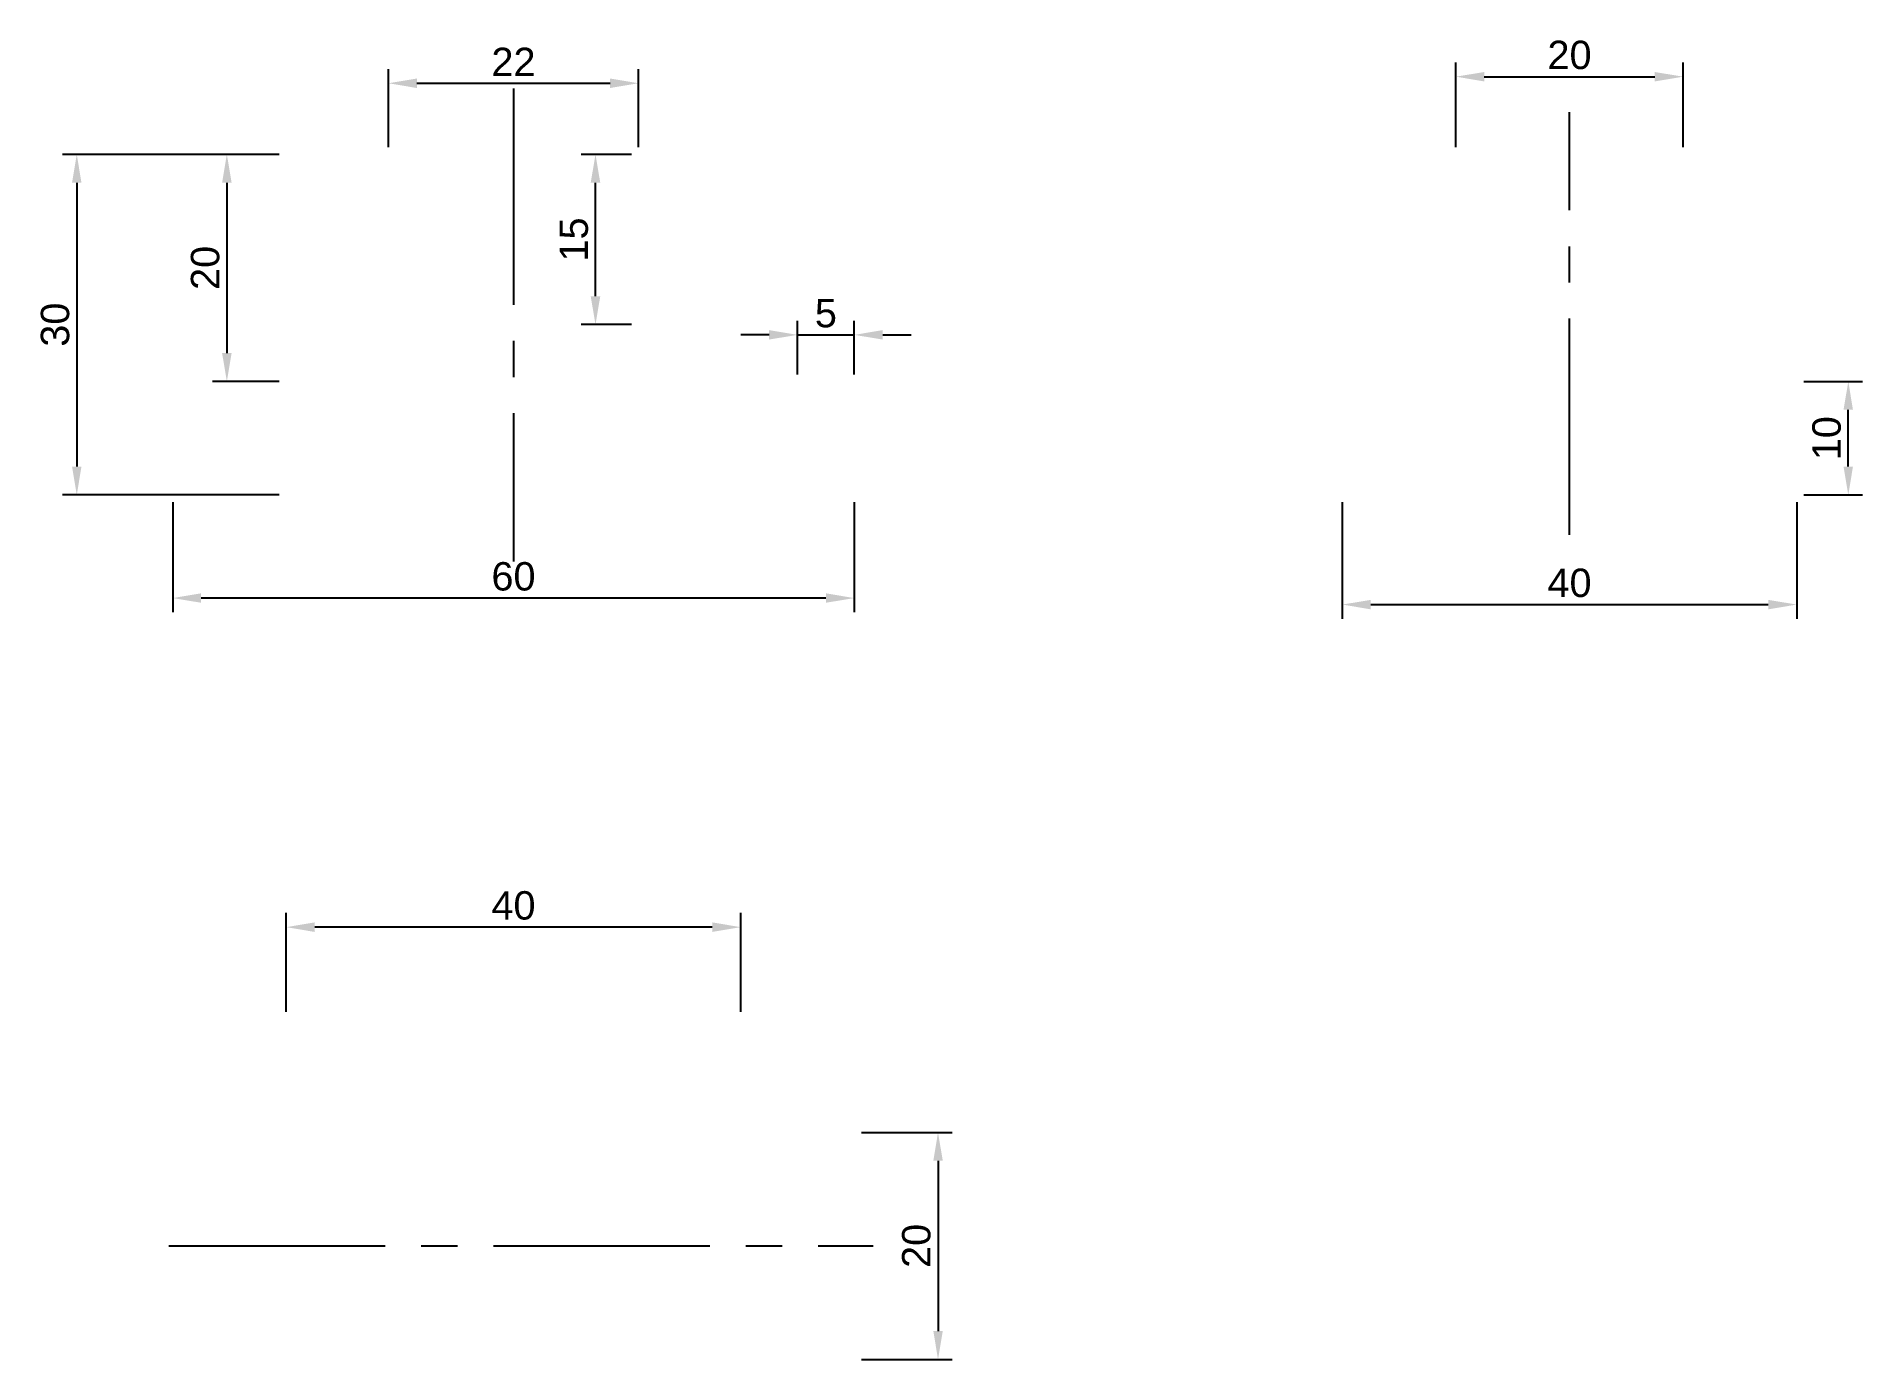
# Paper-space layout 'Лист1' of a CAD drawing. Header units: millimetres. Extents: x 23 to 183, y 61 to 178.
import ezdxf

# ---------------------------------------------------------------- set-up
doc = ezdxf.new("R2010")
doc.units = ezdxf.units.MM
doc.linetypes.add('CENTER2', pattern=[28.575, 19.05, -3.175, 3.175, -3.175])
doc.styles.get("Standard").update_dxf_attribs({"font": 'arial.ttf'})
doc.dimstyles.new('ISO-25', dxfattribs={"dimtxt": 2.5, "dimasz": 2.5, "dimexe": 1.25, "dimexo": 0.625, "dimtad": 1, "dimtxsty": 'Standard', "dimcen": 2.5, "dimadec": 0, "dimazin": 0, "dimtfac": 1, "dimtmove": 0, "dimatfit": 3, "dimfxl": 1, "dimarcsym": 0})

# ---------------------------------------------------------------- blocks, each defined once
blk = doc.blocks.new('*U11')
at = {"color": 0, "linetype": 'CENTER2', "transparency": 16777216}
blk.add_line((0, 13.29), (0, -28.35), dxfattribs=at)
blk = doc.blocks.new('*U12')
at = {"color": 0, "linetype": 'CENTER2', "transparency": 16777216}
blk.add_line((0, -8.5), (0, 28.72), dxfattribs=at)
blk = doc.blocks.new('*U13')
at = {"color": 0, "linetype": 'CENTER2', "transparency": 16777216}
blk.add_line((-30.34, 0), (31.65, 0), dxfattribs=at)
blk = doc.blocks.new('*D14')
at = {"color": 0, "lineweight": -2, "transparency": 16777216}
for p, q in [((87.16, 151.36), (84.66, 151.36)), ((89.66, 147.88), (89.66, 152.61)), ((89.66, 151.36), (94.66, 151.36)), ((94.66, 147.88), (94.66, 152.61)), ((97.16, 151.36), (99.66, 151.36))]:
    blk.add_line(p, q, dxfattribs=at)
at = {"color": 0, "transparency": 16777216}
for points in [[(87.16, 151.78), (87.16, 150.95), (89.66, 151.36)], [(97.16, 151.78), (97.16, 150.95), (94.66, 151.36)]]:
    blk.add_solid(points, dxfattribs=at)
at = {"layer": 'Defpoints', "color": 0, "transparency": 16777216}
for p in [(94.66, 151.36), (89.66, 147.26), (94.66, 147.26)]:
    blk.add_point(p, dxfattribs=at)
at = {"color": 0, "transparency": 16777216, "insert": (92.16, 153.26), "char_height": 2.5, "attachment_point": 5}
blk.add_mtext('5', dxfattribs=at)
blk = doc.blocks.new('*D15')
at = {"color": 0, "lineweight": -2, "transparency": 16777216}
for p, q in [((53.66, 167.88), (53.66, 174.77)), ((75.66, 167.88), (75.66, 174.77)), ((56.16, 173.52), (73.16, 173.52))]:
    blk.add_line(p, q, dxfattribs=at)
at = {"color": 0, "transparency": 16777216}
for points in [[(56.16, 173.94), (56.16, 173.1), (53.66, 173.52)], [(73.16, 173.94), (73.16, 173.1), (75.66, 173.52)]]:
    blk.add_solid(points, dxfattribs=at)
at = {"layer": 'Defpoints', "color": 0, "transparency": 16777216}
for p in [(75.66, 173.52), (53.66, 167.26), (75.66, 167.26)]:
    blk.add_point(p, dxfattribs=at)
at = {"color": 0, "transparency": 16777216, "insert": (64.66, 175.4), "char_height": 2.5, "attachment_point": 5}
blk.add_mtext('22', dxfattribs=at)
blk = doc.blocks.new('*D16')
at = {"color": 0, "lineweight": -2, "transparency": 16777216}
for p, q in [((44.04, 167.26), (24.97, 167.26)), ((26.22, 164.76), (26.22, 139.76)), ((44.04, 137.26), (24.97, 137.26))]:
    blk.add_line(p, q, dxfattribs=at)
at = {"color": 0, "transparency": 16777216}
for points in [[(25.8, 164.76), (26.63, 164.76), (26.22, 167.26)], [(25.8, 139.76), (26.63, 139.76), (26.22, 137.26)]]:
    blk.add_solid(points, dxfattribs=at)
at = {"layer": 'Defpoints', "color": 0, "transparency": 16777216}
for p in [(44.66, 167.26), (26.22, 137.26), (44.66, 137.26)]:
    blk.add_point(p, dxfattribs=at)
at = {"color": 0, "transparency": 16777216, "insert": (24.32, 152.26), "char_height": 2.5, "attachment_point": 5, "rotation": 90}
blk.add_mtext('30', dxfattribs=at)
blk = doc.blocks.new('*D17')
at = {"color": 0, "lineweight": -2, "transparency": 16777216}
for p, q in [((34.66, 136.63), (34.66, 126.93)), ((94.66, 136.63), (94.66, 126.93)), ((92.16, 128.18), (37.16, 128.18))]:
    blk.add_line(p, q, dxfattribs=at)
at = {"color": 0, "transparency": 16777216}
for points in [[(37.16, 128.6), (37.16, 127.77), (34.66, 128.18)], [(92.16, 128.6), (92.16, 127.77), (94.66, 128.18)]]:
    blk.add_solid(points, dxfattribs=at)
at = {"layer": 'Defpoints', "color": 0, "transparency": 16777216}
for p in [(34.66, 137.26), (94.66, 137.26), (34.66, 128.18)]:
    blk.add_point(p, dxfattribs=at)
at = {"color": 0, "transparency": 16777216, "insert": (64.66, 130.08), "char_height": 2.5, "attachment_point": 5}
blk.add_mtext('60', dxfattribs=at)
blk = doc.blocks.new('*D18')
at = {"color": 0, "lineweight": -2, "transparency": 16777216}
for p, q in [((137.62, 136.63), (137.62, 126.36)), ((177.62, 136.63), (177.62, 126.36)), ((140.12, 127.61), (175.12, 127.61))]:
    blk.add_line(p, q, dxfattribs=at)
at = {"color": 0, "transparency": 16777216}
for points in [[(140.12, 128.02), (140.12, 127.19), (137.62, 127.61)], [(175.12, 128.02), (175.12, 127.19), (177.62, 127.61)]]:
    blk.add_solid(points, dxfattribs=at)
at = {"layer": 'Defpoints', "color": 0, "transparency": 16777216}
for p in [(137.62, 137.26), (177.62, 137.26), (177.62, 127.61)]:
    blk.add_point(p, dxfattribs=at)
at = {"color": 0, "transparency": 16777216, "insert": (157.62, 129.51), "char_height": 2.5, "attachment_point": 5}
blk.add_mtext('40', dxfattribs=at)
blk = doc.blocks.new('*D19')
at = {"color": 0, "lineweight": -2, "transparency": 16777216}
for p, q in [((75.04, 167.26), (70.63, 167.26)), ((71.88, 154.76), (71.88, 164.76)), ((75.04, 152.26), (70.63, 152.26))]:
    blk.add_line(p, q, dxfattribs=at)
at = {"color": 0, "transparency": 16777216}
for points in [[(71.46, 164.76), (72.3, 164.76), (71.88, 167.26)], [(71.46, 154.76), (72.3, 154.76), (71.88, 152.26)]]:
    blk.add_solid(points, dxfattribs=at)
at = {"layer": 'Defpoints', "color": 0, "transparency": 16777216}
for p in [(71.88, 167.26), (75.66, 167.26), (75.66, 152.26)]:
    blk.add_point(p, dxfattribs=at)
at = {"color": 0, "transparency": 16777216, "insert": (69.98, 159.76), "char_height": 2.5, "attachment_point": 5, "rotation": 90}
blk.add_mtext('15', dxfattribs=at)
blk = doc.blocks.new('*D20')
at = {"color": 0, "lineweight": -2, "transparency": 16777216}
for p, q in [((44.04, 167.26), (38.18, 167.26)), ((39.43, 164.76), (39.43, 149.76)), ((44.04, 147.26), (38.18, 147.26))]:
    blk.add_line(p, q, dxfattribs=at)
at = {"color": 0, "transparency": 16777216}
for points in [[(39.01, 164.76), (39.85, 164.76), (39.43, 167.26)], [(39.01, 149.76), (39.85, 149.76), (39.43, 147.26)]]:
    blk.add_solid(points, dxfattribs=at)
at = {"layer": 'Defpoints', "color": 0, "transparency": 16777216}
for p in [(44.66, 167.26), (39.43, 147.26), (44.66, 147.26)]:
    blk.add_point(p, dxfattribs=at)
at = {"color": 0, "transparency": 16777216, "insert": (37.53, 157.26), "char_height": 2.5, "attachment_point": 5, "rotation": 90}
blk.add_mtext('20', dxfattribs=at)
blk = doc.blocks.new('*D21')
at = {"color": 0, "lineweight": -2, "transparency": 16777216}
for p, q in [((95.29, 81.13), (103.28, 81.13)), ((102.03, 78.63), (102.03, 63.63)), ((95.29, 61.13), (103.28, 61.13))]:
    blk.add_line(p, q, dxfattribs=at)
at = {"color": 0, "transparency": 16777216}
for points in [[(101.62, 78.63), (102.45, 78.63), (102.03, 81.13)], [(101.62, 63.63), (102.45, 63.63), (102.03, 61.13)]]:
    blk.add_solid(points, dxfattribs=at)
at = {"layer": 'Defpoints', "color": 0, "transparency": 16777216}
for p in [(94.66, 81.13), (94.66, 61.13), (102.03, 61.13)]:
    blk.add_point(p, dxfattribs=at)
at = {"color": 0, "transparency": 16777216, "insert": (100.13, 71.13), "char_height": 2.5, "attachment_point": 5, "rotation": 90}
blk.add_mtext('20', dxfattribs=at)
blk = doc.blocks.new('*D22')
at = {"color": 0, "lineweight": -2, "transparency": 16777216}
for p, q in [((178.25, 147.26), (183.41, 147.26)), ((182.16, 139.76), (182.16, 144.76)), ((178.25, 137.26), (183.41, 137.26))]:
    blk.add_line(p, q, dxfattribs=at)
at = {"color": 0, "transparency": 16777216}
for points in [[(181.74, 144.76), (182.57, 144.76), (182.16, 147.26)], [(181.74, 139.76), (182.57, 139.76), (182.16, 137.26)]]:
    blk.add_solid(points, dxfattribs=at)
at = {"layer": 'Defpoints', "color": 0, "transparency": 16777216}
for p in [(177.62, 147.26), (182.16, 147.26), (177.62, 137.26)]:
    blk.add_point(p, dxfattribs=at)
at = {"color": 0, "transparency": 16777216, "insert": (180.26, 142.26), "char_height": 2.5, "attachment_point": 5, "rotation": 90}
blk.add_mtext('10', dxfattribs=at)
blk = doc.blocks.new('*D23')
at = {"color": 0, "lineweight": -2, "transparency": 16777216}
for p, q in [((147.62, 167.88), (147.62, 175.35)), ((167.62, 167.88), (167.62, 175.35)), ((150.12, 174.1), (165.12, 174.1))]:
    blk.add_line(p, q, dxfattribs=at)
at = {"color": 0, "transparency": 16777216}
for points in [[(150.12, 174.51), (150.12, 173.68), (147.62, 174.1)], [(165.12, 174.51), (165.12, 173.68), (167.62, 174.1)]]:
    blk.add_solid(points, dxfattribs=at)
at = {"layer": 'Defpoints', "color": 0, "transparency": 16777216}
for p in [(167.62, 174.1), (147.62, 167.26), (167.62, 167.26)]:
    blk.add_point(p, dxfattribs=at)
at = {"color": 0, "transparency": 16777216, "insert": (157.62, 176), "char_height": 2.5, "attachment_point": 5}
blk.add_mtext('20', dxfattribs=at)
blk = doc.blocks.new('*D24')
at = {"color": 0, "lineweight": -2, "transparency": 16777216}
for p, q in [((44.66, 91.75), (44.66, 100.45)), ((84.66, 91.75), (84.66, 100.45)), ((82.16, 99.2), (47.16, 99.2))]:
    blk.add_line(p, q, dxfattribs=at)
at = {"color": 0, "transparency": 16777216}
for points in [[(47.16, 99.62), (47.16, 98.78), (44.66, 99.2)], [(82.16, 99.62), (82.16, 98.78), (84.66, 99.2)]]:
    blk.add_solid(points, dxfattribs=at)
at = {"layer": 'Defpoints', "color": 0, "transparency": 16777216}
for p in [(44.66, 99.2), (44.66, 91.13), (84.66, 91.13)]:
    blk.add_point(p, dxfattribs=at)
at = {"color": 0, "transparency": 16777216, "insert": (64.66, 101.1), "char_height": 2.5, "attachment_point": 5}
blk.add_mtext('40', dxfattribs=at)

psp = doc.layouts.new('Лист1')

# ---------------------------------------------------------------- block references
at = {"linetype": 'CENTER2'}
for name, p in [('*U11', (64.664, 159.757)), ('*U12', (157.621, 142.257)), ('*U13', (64.664, 71.125))]:
    psp.add_blockref(name, p, dxfattribs=at)

# ---------------------------------------------------------------- dimensions: what is measured, and where the dimension line sits
for base, p1, p2, picture, middle in [((75.664, 173.521), (53.664, 167.257), (75.664, 167.257), '*D15', (64.664, 175.402)), ((167.621, 174.095), (147.621, 167.257), (167.621, 167.257), '*D23', (157.621, 175.997)), ((94.664, 151.363), (89.664, 147.257), (94.664, 147.257), '*D14', (92.164, 153.259)), ((34.664, 128.182), (94.664, 137.257), (34.664, 137.257), '*D17', (64.664, 130.083)), ((177.621, 127.608), (137.621, 137.257), (177.621, 137.257), '*D18', (157.621, 129.509)), ((44.664, 99.199), (84.664, 91.125), (44.664, 91.125), '*D24', (64.664, 101.1))]:
    dim = psp.add_linear_dim(base=base, p1=p1, p2=p2, dimstyle='ISO-25', override={"dimlfac": -1})
    dim.commit()
    dim.dimension.update_dxf_attribs({"geometry": picture, "text_midpoint": middle})
for base, p1, p2, picture, middle in [((26.218, 137.257), (44.664, 167.257), (44.664, 137.257), '*D16', (24.316, 152.257)), ((39.429, 147.257), (44.664, 167.257), (44.664, 147.257), '*D20', (37.527, 157.257)), ((71.88, 167.257), (75.664, 152.257), (75.664, 167.257), '*D19', (69.979, 159.757)), ((182.158, 147.257), (177.621, 137.257), (177.621, 147.257), '*D22', (180.256, 142.257)), ((102.034, 61.125), (94.664, 81.125), (94.664, 61.125), '*D21', (100.133, 71.125))]:
    dim = psp.add_linear_dim(base=base, p1=p1, p2=p2, angle=90, dimstyle='ISO-25', override={"dimlfac": -1})
    dim.commit()
    dim.dimension.update_dxf_attribs({"geometry": picture, "text_midpoint": middle})

doc.saveas('drawing.dxf')
